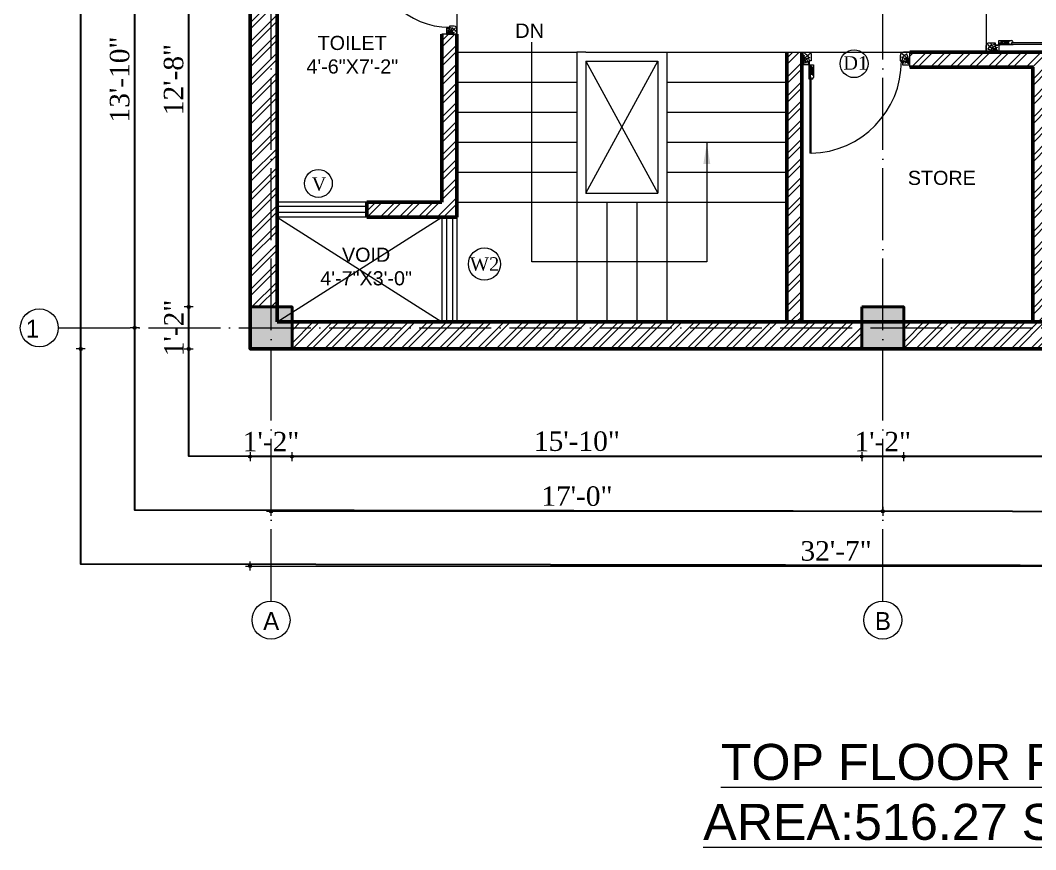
# Model space of a CAD drawing. Header units: inches. Extents: x 153221 to 157601, y -20468 to 0.
# Drawn here: x 156490.1 to 156828.8, y -19046.9 to -18770.2 of the extents above; entities that cross this region are included whole.
import ezdxf

# ---------------------------------------------------------------- set-up
doc = ezdxf.new("R2010")
doc.units = ezdxf.units.IN
doc.header["$MEASUREMENT"] = 0
doc.header["$PDMODE"] = 99
doc.linetypes.add('ACAD_ISO04W100', pattern=[30, 24, -3, 0, -3])
for name, color, linetype, lineweight in [('.09', 24, 'Continuous', 9), ('.1', 168, 'Continuous', 13), ('CENTER  LINE RA', 10, 'ACAD_ISO04W100', 20), ('CONC. OUTLINE RA', 150, 'Continuous', 40), ('DOOR-WIN RA', 3, 'Continuous', 20), ('Hatch', 254, 'Continuous', 9), ('HATCH RA', 8, 'Continuous', 5), ('STAIR PLAN AND ELEV RA', 124, 'Continuous', 20), ('Text', 7, 'Continuous', 18), ('TEXTLAYER', 7, 'Continuous', 18), ('WALL RA', 42, 'Continuous', 50)]:
    doc.layers.add(name, color=color, linetype=linetype, lineweight=lineweight)
doc.layers.add('lettring', color=7, linetype='Continuous')
doc.layers.add('WINDOW+dOOR', color=5, linetype='Continuous')
doc.styles.add('arial', font='arial.ttf', dxfattribs={"height": 7})
doc.styles.add('DIM', font='dutch.ttf')
doc.styles.get("Standard").update_dxf_attribs({"font": 'arial.ttf'})
doc.styles.add('titles', font='GOTHICB.TTF')
doc.dimstyles.new('1-8', dxfattribs={"dimtxt": 7, "dimasz": 3, "dimexe": 3, "dimexo": 3, "dimgap": 3, "dimtad": 1, "dimdec": 0, "dimzin": 0, "dimdsep": 46, "dimlunit": 4, "dimtxsty": 'arial', "dimblk": 'ARCHTICK', "dimcen": 0.09, "dimdle": 3, "dimclrt": 6, "dimazin": 0, "dimtfac": 1, "dimtdec": 0, "dimtix": 1, "dimtofl": 0, "dimtmove": 2, "dimatfit": 3, "dimfxl": 5, "dimfxlon": 1, "dimtolj": 1, "dimtzin": 0, "dimlwe": 5, "dimarcsym": 1})
doc.dimstyles.new('Copy of DIM 8', dxfattribs={"dimtxt": 6.5, "dimasz": 1, "dimexe": 6, "dimexo": 18, "dimgap": 1.6875, "dimtad": 1, "dimdec": 0, "dimzin": 3, "dimdsep": 46, "dimlunit": 4, "dimtxsty": 'DIM', "dimblk": 'dot 2', "dimcen": 0.09375, "dimse1": 1, "dimse2": 1, "dimclrd": 1, "dimclre": 1, "dimclrt": 256, "dimadec": 0, "dimazin": 0, "dimtfac": 0.75, "dimtdec": 0, "dimtix": 1, "dimtmove": 1, "dimatfit": 3, "dimldrblk": 'DOT', "dimfxl": 1, "dimtolj": 1, "dimtzin": 0, "dimlwd": 9, "dimlwe": 9, "dimarcsym": 0})
pattern_1 = [(45, (9724.8924, -3872.767), (-3.18198052, 3.18198052), []), (45, (9727.0138, -3872.767), (-3.18198052, 3.18198052), [])]

# ---------------------------------------------------------------- blocks, each defined once
blk = doc.blocks.new('30 inch door')
at = {"layer": '.09'}
blk.add_arc((10330.01, 24687.1), 25.67, 91.332, 180, dxfattribs=at)
at = {"layer": '.1'}
for p, q in [((10329.41, 24712.76), (10329.41, 24691.67)), ((10329.41, 24712.76), (10329.81, 24712.76)), ((10329.81, 24691.67), (10329.81, 24712.76)), ((10328.81, 24688.15), (10328.81, 24691.67)), ((10329.29, 24692.15), (10329.41, 24692.15)), ((10329.41, 24692.15), (10329.41, 24691.67)), ((10329.41, 24691.67), (10329.81, 24691.67)), ((10329.41, 24691.67), (10329.81, 24691.67)), ((10329.81, 24691.67), (10329.81, 24692.15)), ((10329.81, 24692.15), (10330.01, 24692.15)), ((10330.01, 24692.15), (10330.01, 24688.15)), ((10302.02, 24688.15), (10302.02, 24684.65)), ((10304.03, 24688.15), (10302.02, 24688.15)), ((10304.03, 24688.15), (10304.03, 24688.15)), ((10304.03, 24687.1), (10304.03, 24688.15)), ((10304.65, 24687.1), (10304.03, 24687.1)), ((10304.65, 24685.52), (10304.65, 24687.1)), ((10330.01, 24688.15), (10328.81, 24688.15)), ((10329.4, 24687.1), (10330.01, 24687.1)), ((10329.4, 24685.52), (10329.4, 24687.1)), ((10330.01, 24687.1), (10330.01, 24688.15)), ((10330.01, 24688.15), (10332.02, 24688.15)), ((10332.02, 24688.15), (10332.02, 24684.65)), ((10302.02, 24684.65), (10303.77, 24684.65)), ((10332.02, 24684.65), (10330.27, 24684.65))]:
    blk.add_line(p, q, dxfattribs=at)
for centre, major_axis, start_param, end_param in [((10329.29, 24691.67), (-0.339, 0.339), 5.497787, 7.068583), ((10303.77, 24685.52), (-0.619, -0.619), 0.785398, 2.356194)]:
    blk.add_ellipse(centre, major_axis=major_axis, ratio=1, start_param=start_param, end_param=end_param, dxfattribs=at)
at = {"layer": '.1', "extrusion": (0, 0, -1)}
blk.add_ellipse((10330.27, 24685.52), major_axis=(-0.619, 0.619), ratio=1, start_param=3.926991, end_param=5.497787, dxfattribs=at)
blk.add_line((10330.01, 24688.15), (10330.01, 24688.15))
at = {"layer": 'Hatch', "lineweight": 0}
for points, knots in [([(10329.9, 24690.9), (10329.69, 24690.85), (10329.25, 24690.74), (10329.1, 24690.31), (10329.02, 24690.08)], [0, 0, 0, 0, 15.424483, 31.99547, 31.99547, 31.99547, 31.99547]), ([(10329.92, 24690.24), (10329.72, 24690.12), (10329.23, 24689.84), (10329.13, 24689.27), (10329.07, 24688.95)], [0, 0, 0, 0, 17.254821, 40.319618, 40.319618, 40.319618, 40.319618]), ([(10330.01, 24688.15), (10329.7, 24688.44), (10329.1, 24689.01), (10329.14, 24689.82), (10329.09, 24691.13)], [0, 0, 0, 0, 30.296971, 58.529009, 58.529009, 58.529009, 58.529009]), ([(10330.01, 24688.15), (10329.86, 24688.5), (10329.47, 24689.39), (10329.44, 24690.38), (10329.42, 24690.98)], [0, 0, 0, 0, 28.413311, 72.750806, 72.750806, 72.750806, 72.750806]), ([(10330.01, 24688.15), (10329.93, 24688.7), (10329.77, 24689.76), (10329.75, 24690.84), (10329.74, 24691.37)], [0, 0, 0, 0, 41.50394, 80.765622, 80.765622, 80.765622, 80.765622]), ([(10302.02, 24688.15), (10302.05, 24687.95), (10302.17, 24687.01), (10302.48, 24686.12), (10302.72, 24685.42)], [0, 0, 0, 0, 17.459471, 80.67073, 80.67073, 80.67073, 80.67073]), ([(10302.02, 24688.15), (10302.41, 24687.86), (10303.15, 24687.31), (10304.04, 24687.05), (10304.45, 24686.93)], [0, 0, 0, 0, 41.503939, 78.170205, 78.170205, 78.170205, 78.170205]), ([(10302.02, 24688.15), (10302.45, 24687.5), (10303.05, 24686.59), (10304.02, 24686.14), (10304.29, 24686.01)], [0, 0, 0, 0, 64.705486, 90.408952, 90.408952, 90.408952, 90.408952]), ([(10302.02, 24688.15), (10302.13, 24687.79), (10302.35, 24687.1), (10302.97, 24686.1), (10304.18, 24685.07)], [0, 0, 0, 0, 30.296971, 58.529009, 58.529009, 58.529009, 58.529009]), ([(10303.35, 24687.82), (10303.2, 24687.43), (10302.98, 24686.82), (10302.44, 24686.51), (10302.25, 24686.4)], [0, 0, 0, 0, 34.642749, 52.790216, 52.790216, 52.790216, 52.790216]), ([(10303.86, 24687.89), (10303.73, 24687.32), (10303.52, 24686.4), (10302.7, 24686), (10302.39, 24685.85)], [0, 0, 0, 0, 47.051669, 75.417188, 75.417188, 75.417188, 75.417188]), ([(10304.15, 24687.01), (10304.07, 24686.57), (10303.9, 24685.69), (10303.13, 24685.22), (10302.75, 24684.98)], [0, 0, 0, 0, 36.886594, 73.591637, 73.591637, 73.591637, 73.591637]), ([(10330.01, 24688.15), (10329.8, 24688.26), (10329.35, 24688.51), (10329.11, 24688.97), (10328.99, 24689.22)], [0, 0, 0, 0, 17.459472, 37.737029, 37.737029, 37.737029, 37.737029]), ([(10329.9, 24689.44), (10329.59, 24689.24), (10329.23, 24689.01), (10329.2, 24688.63), (10329.2, 24688.58)], [0, 0, 0, 0, 24.633819, 28.489546, 28.489546, 28.489546, 28.489546]), ([(10332.02, 24688.15), (10331.63, 24687.86), (10330.89, 24687.31), (10330.01, 24687.05), (10329.59, 24686.93)], [0, 0, 0, 0, 41.503939, 78.170205, 78.170205, 78.170205, 78.170205]), ([(10332.02, 24688.15), (10331.59, 24687.5), (10330.99, 24686.59), (10330.03, 24686.14), (10329.75, 24686.01)], [0, 0, 0, 0, 64.705486, 90.408952, 90.408952, 90.408952, 90.408952]), ([(10332.02, 24688.15), (10331.91, 24687.79), (10331.69, 24687.1), (10331.07, 24686.1), (10329.87, 24685.07)], [0, 0, 0, 0, 30.296971, 58.529009, 58.529009, 58.529009, 58.529009]), ([(10329.89, 24687.01), (10329.98, 24686.57), (10330.14, 24685.69), (10330.91, 24685.22), (10331.29, 24684.98)], [0, 0, 0, 0, 36.886594, 73.591637, 73.591637, 73.591637, 73.591637]), ([(10330.18, 24687.89), (10330.31, 24687.32), (10330.52, 24686.4), (10331.35, 24686), (10331.66, 24685.85)], [0, 0, 0, 0, 47.051669, 75.417188, 75.417188, 75.417188, 75.417188]), ([(10330.7, 24687.82), (10330.84, 24687.43), (10331.06, 24686.82), (10331.61, 24686.51), (10331.8, 24686.4)], [0, 0, 0, 0, 34.642749, 52.790216, 52.790216, 52.790216, 52.790216]), ([(10332.02, 24688.15), (10332, 24687.95), (10331.87, 24687.01), (10331.56, 24686.12), (10331.32, 24685.42)], [0, 0, 0, 0, 17.459471, 80.67073, 80.67073, 80.67073, 80.67073])]:
    blk.add_open_spline(points, degree=3, knots=knots, dxfattribs=at)
blk = doc.blocks.new('COLUMN')
at = {"layer": 'CONC. OUTLINE RA', "transparency": 33554687}
h = blk.add_hatch(color=256, dxfattribs=at)
h.dxf.hatch_style = 1
h.paths.add_polyline_path([(148062.93, -13130.45), (148076.93, -13130.45), (148076.93, -13116.45), (148062.93, -13116.45)])
at = {"layer": 'CONC. OUTLINE RA'}
blk.add_lwpolyline([(148062.93, -13116.45), (148076.93, -13116.45), (148076.93, -13130.45), (148062.93, -13130.45)], close=True, dxfattribs=at)
blk = doc.blocks.new('_ArchTick')
at = {"color": 0, "linetype": 'ByBlock', "const_width": 0.15}
blk.add_lwpolyline([(-0.5, -0.5), (0.5, 0.5)], dxfattribs=at)
blk = doc.blocks.new('dot1')
at = {"layer": 'Hatch'}
h = blk.add_hatch(color=256, dxfattribs=at)
edge = h.paths.add_edge_path()
edge.add_arc((0, 0), 1, 0, 360)
for p, q in [((3, 0), (-3, 0)), ((0, 3), (0, -3))]:
    blk.add_line(p, q, dxfattribs=at)
blk.add_circle((0, 0), 1, dxfattribs=at)
blk = doc.blocks.new('dot 2')
at = {"layer": 'Hatch', "xscale": 0.5, "yscale": 0.5, "zscale": 0.5}
blk.add_blockref('dot1', (0, 0), dxfattribs=at)
blk = doc.blocks.new('*D923')
at = {"layer": 'Defpoints', "color": 0, "transparency": 16777216}
for p in [(160885.15, -18730.64), (160849.15, -18882.34), (160885.15, -18882.34)]:
    blk.add_point(p, dxfattribs=at)
at = {"layer": 'lettring', "color": 1, "lineweight": 9, "transparency": 16777216}
blk.add_line((160849.15, -18731.64), (160849.15, -18881.34), dxfattribs=at)
for p, rotation in [((160849.15, -18730.64), 90), ((160849.15, -18882.34), 270)]:
    blk.add_blockref('dot 2', p, dxfattribs=dict(at, rotation=rotation))
at = {"layer": 'lettring', "transparency": 16777216, "insert": (160844.12, -18806.49), "char_height": 6.5, "attachment_point": 5, "rotation": 90, "style": 'DIM'}
blk.add_mtext('\\A1;12\'-8"', dxfattribs=at)
blk = doc.blocks.new('_Dot')
at = {"color": 0, "linetype": 'ByBlock', "lineweight": -2}
blk.add_line((-0.5, 0), (-1, 0), dxfattribs=at)
at = {"color": 0, "linetype": 'ByBlock', "const_width": 0.5}
blk.add_lwpolyline([(-0.25, 0, 1), (0.25, 0, 1)], format="xyb", close=True, dxfattribs=at)
blk = doc.blocks.new('*D924')
at = {"layer": 'Defpoints', "color": 0, "transparency": 16777216}
for p in [(160885.15, -18882.34), (160849.15, -18896.34), (160885.15, -18896.34)]:
    blk.add_point(p, dxfattribs=at)
at = {"layer": 'lettring', "color": 1, "lineweight": 9, "transparency": 16777216}
for p, q in [((160849.15, -18881.34), (160849.15, -18880.34)), ((160849.15, -18882.34), (160849.15, -18896.34)), ((160849.15, -18897.34), (160849.15, -18898.34))]:
    blk.add_line(p, q, dxfattribs=at)
for p, rotation in [((160849.15, -18882.34), 270), ((160849.15, -18896.34), 90)]:
    blk.add_blockref('dot 2', p, dxfattribs=dict(at, rotation=rotation))
at = {"layer": 'lettring', "transparency": 16777216, "insert": (160844.18, -18889.34), "char_height": 6.5, "attachment_point": 5, "rotation": 90, "style": 'DIM'}
blk.add_mtext('\\A1;1\'-2"', dxfattribs=at)
blk = doc.blocks.new('*D925')
at = {"layer": 'Defpoints', "color": 0, "transparency": 16777216}
for p in [(160831.15, -18723.64), (160892.15, -18723.64), (160892.15, -18889.31)]:
    blk.add_point(p, dxfattribs=at)
at = {"layer": 'lettring', "color": 1, "lineweight": 9, "transparency": 16777216}
blk.add_line((160831.15, -18888.3), (160831.15, -18724.64), dxfattribs=at)
for p, rotation in [((160831.15, -18723.64), 89.99950363250453), ((160831.15, -18889.3), 269.9995036325045)]:
    blk.add_blockref('dot 2', p, dxfattribs=dict(at, rotation=rotation))
at = {"layer": 'lettring', "transparency": 16777216, "insert": (160826.12, -18806.47), "char_height": 6.5, "attachment_point": 5, "rotation": 89.9995, "style": 'DIM'}
blk.add_mtext('\\A1;13\'-10"', dxfattribs=at)
blk = doc.blocks.new('*D927')
at = {"layer": 'Defpoints', "color": 0, "transparency": 16777216}
for p in [(160885.15, -18604.7), (160813.15, -18896.34), (160885.15, -18896.34)]:
    blk.add_point(p, dxfattribs=at)
at = {"layer": 'lettring', "color": 1, "lineweight": 9, "transparency": 16777216}
blk.add_line((160813.15, -18605.7), (160813.15, -18895.34), dxfattribs=at)
for p, rotation in [((160813.15, -18604.7), 90), ((160813.15, -18896.34), 270)]:
    blk.add_blockref('dot 2', p, dxfattribs=dict(at, rotation=rotation))
at = {"layer": 'lettring', "transparency": 16777216, "insert": (160808.21, -18750.52), "char_height": 6.5, "attachment_point": 5, "rotation": 90, "style": 'DIM'}
blk.add_mtext('\\A1;24\'-4"', dxfattribs=at)
blk = doc.blocks.new('nbc')
at = {"layer": 'CENTER  LINE RA', "linetype": 'ACAD_ISO04W100'}
for p, q in [((157544.19, -18980.32), (157544.19, -18515.32)), ((157748.23, -18980.32), (157748.23, -18515.46)), ((157473.24, -18889.2), (158032.97, -18889.2))]:
    blk.add_line(p, q, dxfattribs=at)
at = {"layer": 'Text'}
for centre in [(157466.9, -18889.2), (157466.89, -18889.2), (157466.9, -18889.2), (157544.19, -18986.67), (157544.19, -18986.67), (157544.19, -18986.67), (157748.23, -18986.67), (157748.23, -18986.67), (157748.23, -18986.67)]:
    blk.add_circle(centre, 6.34, dxfattribs=at)
at = {"layer": 'Text', "char_height": 6, "width": 68.6783, "attachment_point": 3, "rotation": 0.0035, "style": 'titles'}
for s, insert in [('{\\fStylus BT|b0|i0|c0|p34;1}', (157466.85, -18886.48)), ('{\\fStylus BT|b0|i0|c0|p34;A}', (157546.91, -18983.99)), ('{\\fStylus BT|b0|i0|c0|p34;B}', (157750.95, -18983.99))]:
    blk.add_mtext(s, dxfattribs=dict(at, insert=insert))
blk = doc.blocks.new('*D928')
at = {"layer": 'Defpoints', "color": 0, "transparency": 16777216}
for p in [(160869.6, -18896.34), (160883.6, -18896.34), (160883.6, -18932.23)]:
    blk.add_point(p, dxfattribs=at)
at = {"layer": 'lettring', "color": 1, "lineweight": 9, "transparency": 16777216}
for p, q in [((160868.6, -18932.23), (160867.6, -18932.23)), ((160869.6, -18932.23), (160883.6, -18932.23)), ((160884.6, -18932.23), (160885.6, -18932.23))]:
    blk.add_line(p, q, dxfattribs=at)
blk.add_blockref('dot 2', (160869.6, -18932.23), dxfattribs=at)
at = {"layer": 'lettring', "color": 1, "lineweight": 9, "transparency": 16777216, "rotation": 180}
blk.add_blockref('dot 2', (160883.6, -18932.23), dxfattribs=at)
at = {"layer": 'lettring', "transparency": 16777216, "insert": (160876.6, -18927.26), "char_height": 6.5, "attachment_point": 5, "style": 'DIM'}
blk.add_mtext('\\A1;1\'-2"', dxfattribs=at)
blk = doc.blocks.new('*D929')
at = {"layer": 'Defpoints', "color": 0, "transparency": 16777216}
for p in [(160883.6, -18896.34), (161073.64, -18896.34), (161073.64, -18932.23)]:
    blk.add_point(p, dxfattribs=at)
at = {"layer": 'lettring', "color": 1, "lineweight": 9, "transparency": 16777216}
blk.add_line((160884.6, -18932.23), (161072.64, -18932.23), dxfattribs=at)
at = {"layer": 'lettring', "color": 1, "lineweight": 9, "transparency": 16777216, "rotation": 180}
blk.add_blockref('dot 2', (160883.6, -18932.23), dxfattribs=at)
at = {"layer": 'lettring', "color": 1, "lineweight": 9, "transparency": 16777216}
blk.add_blockref('dot 2', (161073.64, -18932.23), dxfattribs=at)
at = {"layer": 'lettring', "transparency": 16777216, "insert": (160978.62, -18927.15), "char_height": 6.5, "attachment_point": 5, "style": 'DIM'}
blk.add_mtext('\\A1;15\'-10"', dxfattribs=at)
blk = doc.blocks.new('*D930')
at = {"layer": 'Defpoints', "color": 0, "transparency": 16777216}
for p in [(161073.64, -18896.34), (161087.64, -18896.34), (161087.64, -18932.23)]:
    blk.add_point(p, dxfattribs=at)
at = {"layer": 'lettring', "color": 1, "lineweight": 9, "transparency": 16777216}
for p, q in [((161072.64, -18932.23), (161071.64, -18932.23)), ((161073.64, -18932.23), (161087.64, -18932.23)), ((161088.64, -18932.23), (161089.64, -18932.23))]:
    blk.add_line(p, q, dxfattribs=at)
blk.add_blockref('dot 2', (161073.64, -18932.23), dxfattribs=at)
at = {"layer": 'lettring', "color": 1, "lineweight": 9, "transparency": 16777216, "rotation": 180}
blk.add_blockref('dot 2', (161087.64, -18932.23), dxfattribs=at)
at = {"layer": 'lettring', "transparency": 16777216, "insert": (161080.64, -18927.26), "char_height": 6.5, "attachment_point": 5, "style": 'DIM'}
blk.add_mtext('\\A1;1\'-2"', dxfattribs=at)
blk = doc.blocks.new('*D931')
at = {"layer": 'Defpoints', "color": 0, "transparency": 16777216}
for p in [(161087.64, -18896.34), (161260.52, -18896.34), (161260.52, -18932.23)]:
    blk.add_point(p, dxfattribs=at)
at = {"layer": 'lettring', "color": 1, "lineweight": 9, "transparency": 16777216}
blk.add_line((161088.64, -18932.23), (161259.52, -18932.23), dxfattribs=at)
at = {"layer": 'lettring', "color": 1, "lineweight": 9, "transparency": 16777216, "rotation": 180}
blk.add_blockref('dot 2', (161087.64, -18932.23), dxfattribs=at)
at = {"layer": 'lettring', "color": 1, "lineweight": 9, "transparency": 16777216}
blk.add_blockref('dot 2', (161260.52, -18932.23), dxfattribs=at)
at = {"layer": 'lettring', "transparency": 16777216, "insert": (161174.08, -18927.15), "char_height": 6.5, "attachment_point": 5, "style": 'DIM'}
blk.add_mtext('\\A1;14\'-5"', dxfattribs=at)
blk = doc.blocks.new('*D933')
at = {"layer": 'Defpoints', "color": 0, "transparency": 16777216}
for p in [(160876.6, -18889.34), (161080.64, -18889.34), (161080.64, -18950.49)]:
    blk.add_point(p, dxfattribs=at)
at = {"layer": 'lettring', "color": 1, "lineweight": 9, "transparency": 16777216}
blk.add_line((160877.6, -18950.49), (161079.64, -18950.49), dxfattribs=at)
at = {"layer": 'lettring', "color": 1, "lineweight": 9, "transparency": 16777216, "rotation": 180}
blk.add_blockref('dot 2', (160876.6, -18950.49), dxfattribs=at)
at = {"layer": 'lettring', "color": 1, "lineweight": 9, "transparency": 16777216}
blk.add_blockref('dot 2', (161080.64, -18950.49), dxfattribs=at)
at = {"layer": 'lettring', "transparency": 16777216, "insert": (160978.62, -18945.47), "char_height": 6.5, "attachment_point": 5, "style": 'DIM'}
blk.add_mtext('\\A1;17\'-0"', dxfattribs=at)
blk = doc.blocks.new('*D934')
at = {"layer": 'Defpoints', "color": 0, "transparency": 16777216}
for p in [(160869.6, -18896.34), (161260.52, -18896.35), (161260.52, -18968.75)]:
    blk.add_point(p, dxfattribs=at)
at = {"layer": 'lettring', "color": 1, "lineweight": 9, "transparency": 16777216}
blk.add_line((160870.6, -18968.75), (161259.52, -18968.75), dxfattribs=at)
for p, rotation in [((160869.6, -18968.75), 179.998952914198), ((161260.52, -18968.75), 359.998952914198)]:
    blk.add_blockref('dot 2', p, dxfattribs=dict(at, rotation=rotation))
at = {"layer": 'lettring', "transparency": 16777216, "insert": (161065.06, -18963.75), "char_height": 6.5, "attachment_point": 5, "rotation": 359.999, "style": 'DIM'}
blk.add_mtext('\\A1;32\'-7"', dxfattribs=at)
blk = doc.blocks.new('A$C0BBD0BBA')
at = {"color": 7, "lineweight": 5}
blk.add_lwpolyline([(0, 0), (73.27, 0)], dxfattribs=at)
at = {"color": 8, "lineweight": 5}
blk.add_leader([(39.65, 58.42), (0, 58.42), (0, 0)], dimstyle='1-8', override={"dimasz": 7, "dimgap": 2, "dimtad": 0, "dimfxl": 12}, dxfattribs=at)
blk = doc.blocks.new('JLLK')
at = {"layer": 'HATCH RA'}
h = blk.add_hatch(dxfattribs=at)
h.set_pattern_fill('ANSI32', color=256, scale=12)
h.set_pattern_definition(pattern_1)
h.paths.add_polyline_path([(160878.6, -18730.64), (160869.6, -18730.64), (160869.6, -18882.34), (160878.6, -18882.34)])
h = blk.add_hatch(dxfattribs=at)
h.set_pattern_fill('ANSI32', color=256, scale=12)
h.set_pattern_definition(pattern_1)
h.paths.add_polyline_path([(160938.6, -18791.34), (160933.6, -18791.34), (160933.6, -18852.34), (160938.6, -18852.34)])
h = blk.add_hatch(dxfattribs=at)
h.set_pattern_fill('ANSI32', color=256, scale=12)
h.set_pattern_definition(pattern_1)
h.paths.add_polyline_path([(161053.64, -18797.34), (161048.64, -18797.34), (161048.64, -18887.34), (161053.64, -18887.34)])
h = blk.add_hatch(dxfattribs=at)
h.set_pattern_fill('ANSI32', color=256, scale=12)
h.set_pattern_definition(pattern_1)
h.paths.add_polyline_path([(161135.64, -18797.34), (161089.64, -18797.34), (161089.64, -18802.34), (161130.64, -18802.34), (161130.64, -18887.34), (161135.64, -18887.34)])
h = blk.add_hatch(dxfattribs=at)
h.set_pattern_fill('ANSI32', color=256, scale=12)
h.set_pattern_definition(pattern_1)
h.paths.add_polyline_path([(160908.6, -18847.34), (160908.6, -18852.34), (160933.6, -18852.34), (160933.6, -18847.34)])
h = blk.add_hatch(dxfattribs=at)
h.set_pattern_fill('ANSI32', color=256, scale=12)
h.set_pattern_definition(pattern_1)
h.paths.add_polyline_path([(161073.64, -18896.34), (161073.64, -18887.34), (160883.6, -18887.34), (160883.6, -18896.34)])
h = blk.add_hatch(dxfattribs=at)
h.set_pattern_fill('ANSI32', color=256, scale=12)
h.set_pattern_definition(pattern_1)
h.paths.add_polyline_path([(161260.52, -18896.34), (161260.52, -18887.34), (161087.64, -18887.34), (161087.64, -18896.34)])
for p, q in [((160938.6, -18791.34), (160933.6, -18791.34)), ((161048.64, -18797.34), (161053.64, -18797.34)), ((161089.64, -18802.34), (161089.64, -18797.34))]:
    blk.add_line(p, q)
at = {"layer": 'Defpoints'}
for points in [[(160813.15, -18528.57), (161225.36, -18527.75), (161360.68, -18669.01), (161361.5, -18968.87), (160813.15, -18968.11)], [(160831.15, -18546.57), (161219.39, -18546.97), (161342.7, -18676.39), (161343.45, -18950.85), (160831.15, -18950.13)], [(160849.15, -18564.57), (161211.39, -18564.54), (161324.74, -18688.93), (161324.89, -18932.18), (160849.15, -18932.16)]]:
    blk.add_lwpolyline(points, close=True, dxfattribs=at)
at = {"layer": 'DOOR-WIN RA'}
for p, q in [((160908.6, -18847.34), (160878.6, -18847.34)), ((160908.6, -18848.84), (160878.6, -18848.84)), ((160908.6, -18850.84), (160878.6, -18850.84)), ((160908.6, -18852.34), (160878.6, -18852.34)), ((160933.6, -18852.34), (160933.6, -18887.34)), ((160935.1, -18852.34), (160935.1, -18887.34)), ((160937.1, -18852.34), (160937.1, -18887.34)), ((160938.6, -18852.34), (160938.6, -18887.34))]:
    blk.add_line(p, q, dxfattribs=at)
at = {"layer": 'HATCH RA'}
for p, q in [((160938.6, -18761.34), (160938.6, -18791.34)), ((161115.14, -18761.34), (161115.14, -18797.34)), ((161053.64, -18797.34), (161089.54, -18797.34)), ((160981.6, -18844.34), (161005.64, -18800.34)), ((160981.6, -18800.34), (161005.64, -18844.34)), ((160878.6, -18887.34), (160933.6, -18852.34)), ((160878.6, -18852.34), (160933.6, -18887.34))]:
    blk.add_line(p, q, dxfattribs=at)
at = {"layer": 'STAIR PLAN AND ELEV RA'}
for p, q in [((160938.6, -18797.34), (160978.6, -18797.34)), ((160978.6, -18797.34), (160978.6, -18887.34)), ((160981.6, -18797.34), (160978.6, -18797.34)), ((160981.6, -18797.34), (161005.64, -18797.34)), ((161005.64, -18797.34), (161008.64, -18797.34)), ((161008.64, -18797.34), (161008.64, -18887.34)), ((161008.64, -18797.34), (161048.64, -18797.34)), ((160981.6, -18800.34), (160981.6, -18844.34)), ((160981.6, -18800.34), (161005.64, -18800.34)), ((161005.64, -18800.34), (161005.64, -18844.34)), ((160938.6, -18807.34), (160978.6, -18807.34)), ((161008.64, -18807.34), (161048.64, -18807.34)), ((160938.6, -18817.34), (160978.6, -18817.34)), ((161008.64, -18817.34), (161048.64, -18817.34)), ((160938.6, -18827.34), (160978.6, -18827.34)), ((161008.64, -18827.34), (161048.64, -18827.34)), ((160938.6, -18837.34), (160978.6, -18837.34)), ((161008.64, -18837.34), (161048.64, -18837.34)), ((160938.6, -18847.34), (161008.64, -18847.34)), ((160981.6, -18844.34), (161005.64, -18844.34)), ((160988.6, -18847.34), (160988.6, -18887.34)), ((160998.6, -18847.34), (160998.6, -18887.34)), ((161008.64, -18847.34), (161048.64, -18847.34))]:
    blk.add_line(p, q, dxfattribs=at)
at = {"layer": 'TEXTLAYER'}
for centre, radius in [((161071.09, -18801.18), 4.65), ((160892.39, -18841.14), 4.65), ((160947.77, -18868.01), 5.36)]:
    blk.add_circle(centre, radius, dxfattribs=at)
at = {"layer": 'WALL RA'}
for p, q in [((160869.6, -18604.7), (160869.6, -18896.34)), ((160878.6, -18609.7), (160878.6, -18887.34)), ((160933.6, -18791.34), (160933.6, -18847.34)), ((160938.6, -18791.34), (160938.6, -18852.34)), ((161048.64, -18887.34), (161048.64, -18797.34)), ((161053.64, -18887.34), (161053.64, -18797.34)), ((161089.64, -18797.34), (161135.64, -18797.34)), ((161089.64, -18802.34), (161130.64, -18802.34)), ((161130.64, -18887.34), (161130.64, -18802.34)), ((160933.6, -18847.34), (160908.6, -18847.34)), ((160908.6, -18847.34), (160908.6, -18852.34)), ((160938.6, -18852.34), (160908.6, -18852.34)), ((160878.6, -18887.34), (161260.52, -18887.34)), ((160869.6, -18896.34), (161260.52, -18896.34))]:
    blk.add_line(p, q, dxfattribs=at)
blk.add_blockref('nbc', (3332.41, -0.11))
at = {"color": 1, "xscale": -1, "rotation": 270}
blk.add_blockref('A$C0BBD0BBA', (160963.54, -18867.32), dxfattribs=at)
at = {"layer": 'CONC. OUTLINE RA'}
for p in [(12806.67, -5765.89), (13010.71, -5765.89)]:
    blk.add_blockref('COLUMN', p, dxfattribs=at)
at = {"layer": 'WINDOW+dOOR', "extrusion": (0, 0, -1), "xscale": -1, "zscale": -1.00000000348675, "rotation": 270}
blk.add_blockref('30 inch door', (-185623.25, -29093.36), dxfattribs=at)
at = {"layer": 'WINDOW+dOOR', "extrusion": (0, 0, -1), "xscale": -1.200000004184403, "yscale": 1.200000004188042, "zscale": -1.200000004184403}
for p, rotation in [((-131492.19, -6402.19), 89.99366168438348), ((-173452.4, 10824.1), 180.0006294640735)]:
    blk.add_blockref('30 inch door', p, dxfattribs=dict(at, rotation=rotation))
at = {"insert": (160967.69, -18792.58), "char_height": 4.8, "width": 9.3132, "attachment_point": 9, "style": 'arial'}
blk.add_mtext('DN', dxfattribs=at)
at = {"attachment_point": 1}
for s, width, insert, char_height in [('\\pi11.25718;TOILET\\P\\pi7.52959;4\'-6"X7\'-2"', 45.2655, (160880.88, -18791.9), 4.7109), (' STORE', 45.2655, (161087.18, -18836.92), 4.711), ('\\pi36.88479;VOID\\P\\pi29.63687;4\'-7"X3\'-0"', 89.4801, (160863.38, -18862.56), 4.7109)]:
    blk.add_mtext_dynamic_manual_height_columns(s, width=width, gutter_width=23.55, heights=[0], dxfattribs=dict(at, insert=insert, char_height=char_height))
at = {"layer": 'TEXTLAYER', "char_height": 4.5, "width": 245.2674, "attachment_point": 1}
for s, insert in [('{\\fTimes New Roman|b0|i0|c0|p18;D1}', (161067.46, -18798.68)), ('{\\fTimes New Roman|b0|i0|c0|p18;V}', (160890.14, -18839.06)), ('{\\fTimes New Roman|b0|i0|c0|p18;W2}', (160942.91, -18865.75))]:
    blk.add_mtext(s, dxfattribs=dict(at, insert=insert))
at = {"layer": 'TEXTLAYER', "ltscale": 5, "insert": (160900.91, -19028.11), "char_height": 12, "width": 394.9279, "attachment_point": 1, "rotation": 0.0057}
blk.add_mtext('\\pi125.68905;{\\LTOP FLOOR PLAN \\P\\pi119.8323;AREA:516.27 SQ.FT}', dxfattribs=at)
at = {"layer": 'lettring'}
for base, p1, p2, picture, middle in [((160813.15, -18896.34), (160885.15, -18604.7), (160885.15, -18896.34), '*D927', (160808.21, -18750.52)), ((160849.15, -18882.34), (160885.15, -18730.64), (160885.15, -18882.34), '*D923', (160844.12, -18806.49)), ((160849.15, -18896.34), (160885.15, -18882.34), (160885.15, -18896.34), '*D924', (160844.18, -18889.34))]:
    dim = blk.add_linear_dim(base=base, p1=p1, p2=p2, angle=90, dimstyle='Copy of DIM 8', dxfattribs=at)
    dim.commit()
    dim.dimension.update_dxf_attribs({"geometry": picture, "text_midpoint": middle})
for p1, p2, distance, picture, middle in [((160892.15, -18889.31), (160892.15, -18723.64), 61, '*D925', (160826.12, -18806.47)), ((160869.6, -18896.34), (161260.52, -18896.35), -72.41, '*D934', (161065.06, -18963.75))]:
    dim = blk.add_aligned_dim(p1=p1, p2=p2, distance=distance, dimstyle='Copy of DIM 8', dxfattribs=at)
    dim.commit()
    dim.dimension.update_dxf_attribs({"geometry": picture, "text_midpoint": middle})
for base, p1, p2, picture, middle in [((161080.64, -18950.49), (160876.6, -18889.34), (161080.64, -18889.34), '*D933', (160978.62, -18945.47)), ((160883.6, -18932.23), (160869.6, -18896.34), (160883.6, -18896.34), '*D928', (160876.6, -18927.26)), ((161073.64, -18932.23), (160883.6, -18896.34), (161073.64, -18896.34), '*D929', (160978.62, -18927.15)), ((161087.64, -18932.23), (161073.64, -18896.34), (161087.64, -18896.34), '*D930', (161080.64, -18927.26)), ((161260.52, -18932.23), (161087.64, -18896.34), (161260.52, -18896.34), '*D931', (161174.08, -18927.15))]:
    dim = blk.add_linear_dim(base=base, p1=p1, p2=p2, dimstyle='Copy of DIM 8', dxfattribs=at)
    dim.commit()
    dim.dimension.update_dxf_attribs({"geometry": picture, "text_midpoint": middle})

msp = doc.modelspace()

# ---------------------------------------------------------------- block references
at = {"layer": 'HATCH RA'}
msp.add_blockref('JLLK', (-4302.89, 16.49), dxfattribs=at)

doc.saveas('drawing.dxf')
